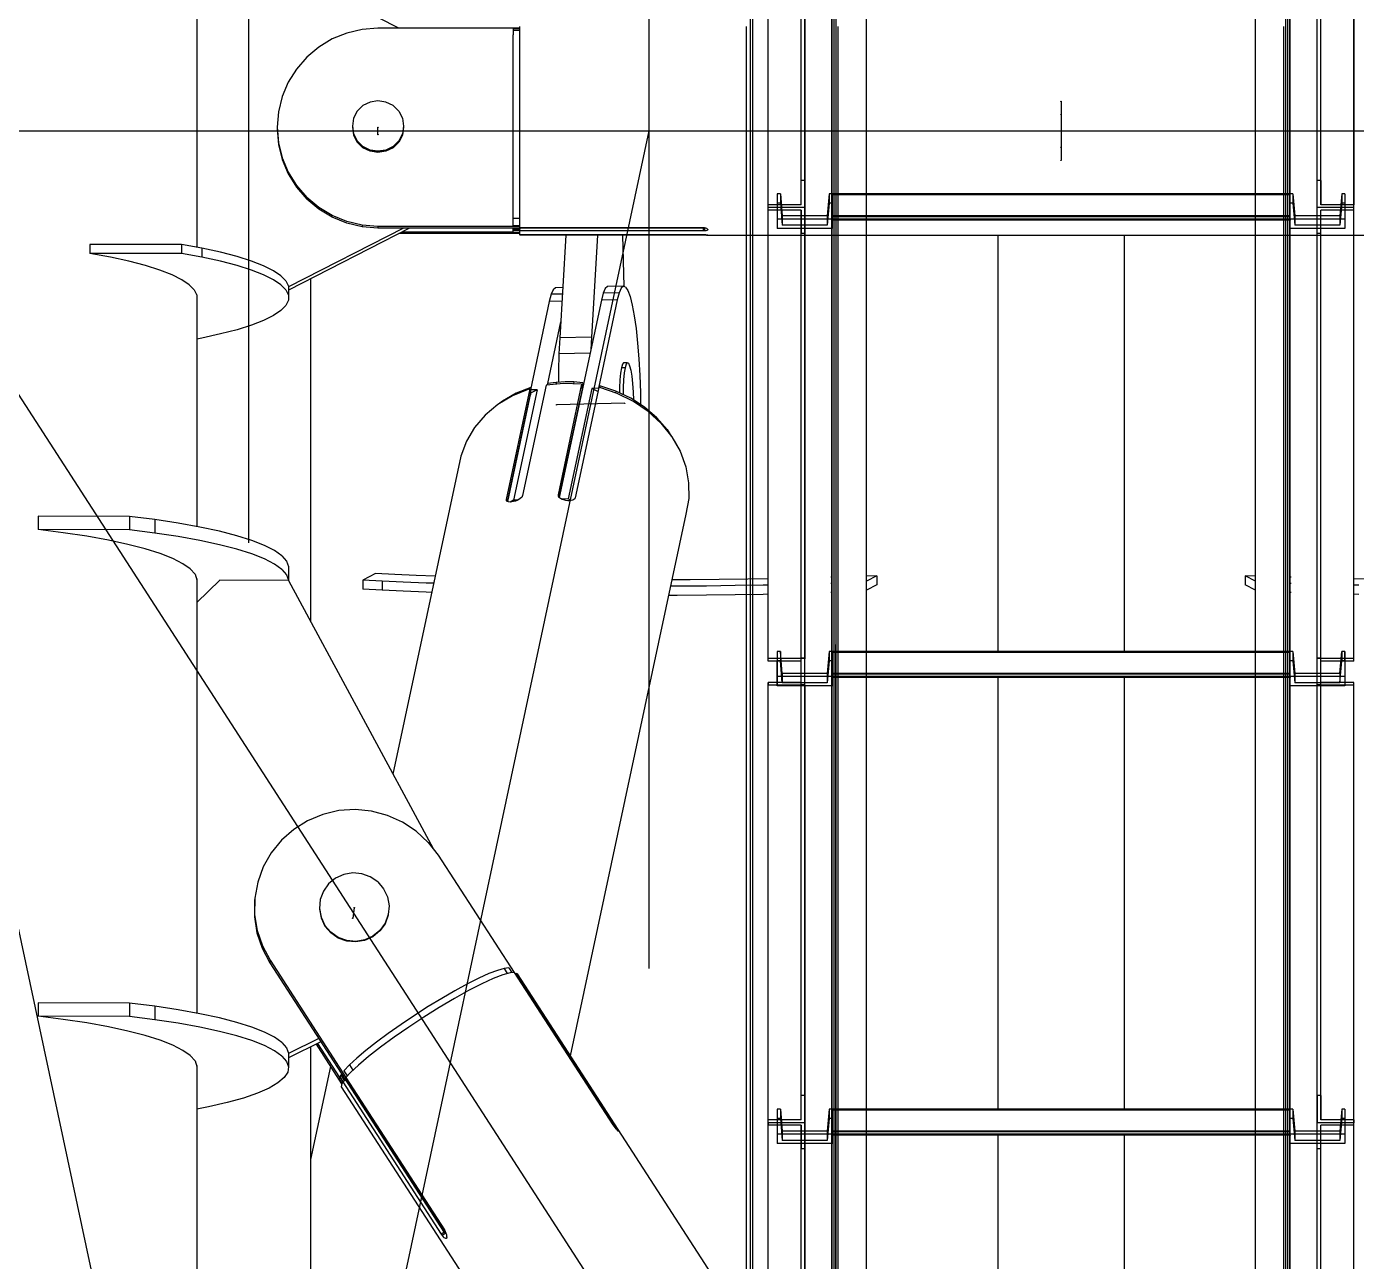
# Model space of a CAD drawing. Header units: millimetres. Extents: x 150209.93 to 150215.05, y 136675.65 to 136679.93.
# Drawn here: x 150211.3041 to 150211.3622, y 136678.8935 to 136678.9475 of the extents above; entities that cross this region are included whole.
import ezdxf

# ---------------------------------------------------------------- set-up
doc = ezdxf.new("R2010")
doc.units = ezdxf.units.MM
doc.header["$LTSCALE"] = 0.25
for name, pattern in [('CENTER', [50.8, 31.75, -6.35, 6.35, -6.35]), ('XKITLINE00', [0]), ('XKITLINE02', [4, 2, -2]), ('XKITLINE03', [6, 3, -1, 1, -1])]:
    doc.linetypes.add(name, pattern=pattern)

# ---------------------------------------------------------------- blocks, each defined once
blk = doc.blocks.new('çatıı')
at = {"color": 8, "linetype": 'CENTER'}
for p, q in [((11840, 17380.27), (12015, 16560.27)), ((11927.5, 16970.27), (11927.5, 16150.27)), ((12015, 16877.2), (12015, 15209.12)), ((12105, 16566.71), (12105, 16556.72)), ((12105, 16563.83), (12105, 16553.84)), ((11955.8, 16559.49), (11955.8, 16561.06)), ((11840, 16560.28), (12370, 16560.27)), ((11840, 16560.27), (11927.5, 16150.27)), ((12015, 16560.27), (11840, 15740.27)), ((11840, 16560.27), (12370, 15740.27)), ((12009.7, 16500.77), (11994.83, 16500.44)), ((11950.6, 16390.54), (11950.27, 16388.26))]:
    blk.add_line(p, q, dxfattribs=at)
at = {"color": 116, "linetype": 'XKITLINE02', "true_color": 0x136734}
for p, q in [((12037.16, 16090.12), (12037.16, 17150.24)), ((12054.99, 16090.89), (12055.02, 17151.06)), ((12055, 16090.52), (12055.03, 17150.7)), ((12055.46, 16090.12), (12055.46, 17150.24)), ((12055.84, 16090.86), (12055.87, 17151.04)), ((12055.85, 16090.55), (12055.88, 17150.73)), ((12062.49, 16090.89), (12062.52, 17151.06)), ((12062.49, 16090.87), (12062.52, 17150.72)), ((12062.5, 16090.54), (12062.53, 17150.72)), ((12147.49, 16090.87), (12147.49, 17150.72)), ((12154.14, 16090.86), (12154.14, 17151.04)), ((12154.14, 16090.55), (12154.14, 17150.72)), ((12154.54, 16090.12), (12154.54, 17150.24)), ((12154.99, 16090.89), (12154.99, 17151.06)), ((12154.99, 16090.52), (12154.99, 17150.7)), ((12037.69, 16090.06), (12037.69, 17150.18)), ((12054.93, 16090.06), (12054.93, 17150.18)), ((12155.07, 16090.06), (12155.07, 17150.18)), ((12048.21, 16544.15), (12048.21, 16645.03)), ((12049.01, 16543.56), (12049.01, 16645.03)), ((12160.99, 16543.56), (12160.99, 16645.03)), ((12161.79, 16544.15), (12161.79, 16645.03)), ((12041.01, 16543.56), (12041.01, 16639.71)), ((12168.99, 16543.56), (12168.99, 16639.71)), ((12168.99, 16639.71), (12168.99, 16544.15)), ((12036.31, 16537.43), (12036.31, 16583.12)), ((12056.31, 16537.43), (12056.31, 16583.12)), ((12062.51, 16537.43), (12062.51, 16583.12)), ((12147.49, 16537.43), (12147.49, 16583.12)), ((12153.69, 16537.43), (12153.69, 16583.12)), ((12049.01, 16549.46), (12048.21, 16549.46)), ((12161.79, 16549.46), (12160.99, 16549.46)), ((12161.79, 16549.46), (12161.79, 16544.15)), ((12043.01, 16546.53), (12043.01, 16544.49)), ((12043.69, 16546.53), (12043.01, 16546.53)), ((12043.01, 16546.53), (12043.01, 16541.03)), ((12043.69, 16546.53), (12043.69, 16544.49)), ((12043.69, 16546.53), (12044.08, 16541.73)), ((12054.33, 16546.53), (12053.95, 16541.73)), ((12054.33, 16546.53), (12054.33, 16544.49)), ((12055.01, 16546.53), (12054.33, 16546.53)), ((12154.99, 16546.53), (12055.01, 16546.53)), ((12055.01, 16540.81), (12055.01, 16546.53)), ((12055.01, 16546.53), (12055.01, 16544.49)), ((12055.01, 16546.53), (12055.01, 16541.03)), ((12154.99, 16546.51), (12055.01, 16546.51)), ((12154.99, 16546.32), (12055.01, 16546.32)), ((12154.99, 16546.31), (12055.01, 16546.31)), ((12154.99, 16540.81), (12154.99, 16546.53)), ((12154.99, 16546.53), (12154.99, 16541.03)), ((12155.67, 16546.53), (12154.99, 16546.53)), ((12154.99, 16546.53), (12154.99, 16544.49)), ((12155.67, 16546.53), (12156.06, 16541.73)), ((12155.67, 16546.53), (12155.67, 16544.49)), ((12166.31, 16546.53), (12165.93, 16541.73)), ((12166.99, 16546.53), (12166.31, 16546.53)), ((12166.31, 16546.53), (12166.31, 16544.49)), ((12166.99, 16546.53), (12166.99, 16541.03)), ((12166.99, 16546.53), (12166.99, 16544.49)), ((12048.21, 16544.15), (12041.01, 16544.15)), ((12041.01, 16542.8), (12041.01, 16543.56)), ((12049.01, 16543.56), (12041.01, 16543.56)), ((12049.01, 16543.56), (12041.01, 16543.56)), ((12043.69, 16544.49), (12043.01, 16544.49)), ((12043.01, 16544.49), (12043.01, 16538.99)), ((12043.69, 16544.49), (12044.08, 16539.69)), ((12049.01, 16537.84), (12049.01, 16543.56)), ((12054.33, 16544.49), (12053.95, 16539.69)), ((12055.01, 16544.49), (12054.33, 16544.49)), ((12055.01, 16544.49), (12055.01, 16538.99)), ((12154.99, 16544.49), (12154.99, 16538.99)), ((12155.67, 16544.49), (12154.99, 16544.49)), ((12155.67, 16544.49), (12156.06, 16539.69)), ((12160.99, 16439.24), (12160.99, 16543.56)), ((12168.99, 16543.56), (12160.99, 16543.56)), ((12168.99, 16543.56), (12160.99, 16543.56)), ((12168.99, 16544.15), (12161.79, 16544.15)), ((12166.31, 16544.49), (12165.93, 16539.69)), ((12166.99, 16544.49), (12166.31, 16544.49)), ((12166.99, 16544.49), (12166.99, 16538.99)), ((12168.99, 16444.4), (12168.99, 16543.56)), ((12048.21, 16542.99), (12041.01, 16542.99)), ((12041.01, 16444.4), (12041.01, 16542.99)), ((12043.01, 16541.03), (12043.01, 16538.99)), ((12055.01, 16541.03), (12043.01, 16541.03)), ((12044.08, 16541.73), (12044.08, 16539.69)), ((12053.95, 16541.73), (12044.08, 16541.73)), ((12048.21, 16542.99), (12048.21, 16537.84)), ((12048.21, 16439.24), (12048.21, 16542.99)), ((12049.01, 16439.24), (12049.01, 16542.8)), ((12053.95, 16541.73), (12053.95, 16539.69)), ((12154.99, 16541.71), (12055.01, 16541.71)), ((12154.99, 16541.53), (12055.01, 16541.53)), ((12154.99, 16541.03), (12055.01, 16541.03)), ((12055.01, 16541.03), (12055.01, 16538.99)), ((12154.99, 16540.81), (12055.01, 16540.81)), ((12166.99, 16541.03), (12154.99, 16541.03)), ((12154.99, 16541.03), (12154.99, 16538.99)), ((12165.93, 16541.73), (12156.06, 16541.73)), ((12156.06, 16541.73), (12156.06, 16539.69)), ((12161.79, 16439.24), (12161.79, 16542.99)), ((12168.99, 16542.99), (12161.79, 16542.99)), ((12165.93, 16541.73), (12165.93, 16539.69)), ((12166.99, 16541.03), (12166.99, 16538.99)), ((12055.01, 16538.99), (12043.01, 16538.99)), ((12053.95, 16539.69), (12044.08, 16539.69)), ((12049.01, 16537.84), (12048.21, 16537.84)), ((12166.99, 16538.99), (12154.99, 16538.99)), ((12165.93, 16539.69), (12156.06, 16539.69)), ((12161.79, 16537.84), (12160.99, 16537.84)), ((12049.01, 16444.97), (12041.01, 16444.97)), ((12048.21, 16444.4), (12041.01, 16444.4)), ((12043.01, 16446.54), (12043.01, 16444.5)), ((12043.69, 16446.54), (12043.01, 16446.54)), ((12043.01, 16446.54), (12043.01, 16441.04)), ((12043.69, 16444.5), (12043.01, 16444.5)), ((12043.01, 16439.01), (12043.01, 16444.5)), ((12043.69, 16446.54), (12043.69, 16444.5)), ((12044.08, 16441.74), (12043.69, 16446.54)), ((12044.08, 16439.71), (12043.69, 16444.5)), ((12049.01, 16445.06), (12048.21, 16445.06)), ((12048.21, 16439.75), (12048.21, 16445.06)), ((12048.21, 16344.18), (12048.21, 16445.06)), ((12049.01, 16439.16), (12049.01, 16445.06)), ((12049.01, 16343.59), (12049.01, 16445.06)), ((12054.33, 16446.54), (12053.95, 16441.74)), ((12054.33, 16444.5), (12053.95, 16439.71)), ((12054.33, 16446.54), (12054.33, 16444.5)), ((12055.01, 16446.54), (12054.33, 16446.54)), ((12055.01, 16444.5), (12054.33, 16444.5)), ((12062.51, 16446.54), (12055.01, 16446.54)), ((12055.01, 16440.83), (12055.01, 16446.54)), ((12055.01, 16446.54), (12055.01, 16444.5)), ((12055.01, 16446.54), (12055.01, 16441.04)), ((12062.51, 16446.53), (12055.01, 16446.53)), ((12062.51, 16446.34), (12055.01, 16446.34)), ((12062.51, 16446.33), (12055.01, 16446.33)), ((12055.01, 16444.5), (12055.01, 16439.01)), ((12154.99, 16446.54), (12147.49, 16446.54)), ((12154.99, 16446.53), (12147.49, 16446.53)), ((12154.99, 16446.34), (12147.49, 16446.34)), ((12154.99, 16446.33), (12147.49, 16446.33)), ((12154.99, 16440.83), (12154.99, 16446.54)), ((12154.99, 16446.54), (12154.99, 16441.04)), ((12155.67, 16446.54), (12154.99, 16446.54)), ((12154.99, 16446.54), (12154.99, 16444.5)), ((12154.99, 16444.5), (12154.99, 16439.01)), ((12155.67, 16444.5), (12154.99, 16444.5)), ((12155.67, 16446.54), (12156.06, 16441.74)), ((12155.67, 16446.54), (12155.67, 16444.5)), ((12155.67, 16444.5), (12156.06, 16439.71)), ((12160.99, 16343.59), (12160.99, 16445.06)), ((12161.79, 16445.06), (12160.99, 16445.06)), ((12168.99, 16444.97), (12160.99, 16444.97)), ((12161.79, 16344.18), (12161.79, 16445.06)), ((12168.99, 16444.4), (12161.79, 16444.4)), ((12165.93, 16441.74), (12166.31, 16446.54)), ((12165.93, 16439.71), (12166.31, 16444.5)), ((12166.99, 16446.54), (12166.31, 16446.54)), ((12166.31, 16446.54), (12166.31, 16444.5)), ((12166.99, 16444.5), (12166.31, 16444.5)), ((12166.99, 16446.54), (12166.99, 16441.04)), ((12166.99, 16444.4), (12166.99, 16446.54)), ((12166.99, 16444.4), (12166.99, 16439.01)), ((12044.08, 16441.74), (12044.08, 16439.71)), ((12053.95, 16441.74), (12044.08, 16441.74)), ((12053.95, 16441.74), (12053.95, 16439.71)), ((12154.99, 16441.72), (12055.01, 16441.72)), ((12154.99, 16441.55), (12055.01, 16441.55)), ((12165.93, 16441.74), (12156.06, 16441.74)), ((12156.06, 16441.74), (12156.06, 16439.71)), ((12165.93, 16441.74), (12165.93, 16439.71)), ((12048.21, 16439.75), (12041.01, 16439.75)), ((12041.01, 16439.75), (12041.01, 16439.16)), ((12041.01, 16343.59), (12041.01, 16439.75)), ((12049.01, 16439.16), (12041.01, 16439.16)), ((12043.01, 16441.04), (12043.01, 16439.01)), ((12055.01, 16441.04), (12043.01, 16441.04)), ((12055.01, 16439.01), (12043.01, 16439.01)), ((12053.95, 16439.71), (12044.08, 16439.71)), ((12049.01, 16439.24), (12048.21, 16439.24)), ((12154.99, 16441.04), (12055.01, 16441.04)), ((12055.01, 16441.04), (12055.01, 16439.01)), ((12062.51, 16440.83), (12055.01, 16440.83)), ((12154.99, 16440.83), (12147.49, 16440.83)), ((12166.99, 16441.04), (12154.99, 16441.04)), ((12154.99, 16441.04), (12154.99, 16439.01)), ((12166.99, 16439.01), (12154.99, 16439.01)), ((12165.93, 16439.71), (12156.06, 16439.71)), ((12161.79, 16439.24), (12160.99, 16439.24)), ((12168.99, 16439.16), (12160.99, 16439.16)), ((12168.99, 16439.75), (12161.79, 16439.75)), ((12166.99, 16441.04), (12166.99, 16439.01)), ((12168.99, 16343.59), (12168.99, 16439.75)), ((12049.01, 16349.5), (12048.21, 16349.5)), ((12160.99, 16349.5), (12160.99, 16343.59)), ((12161.79, 16349.5), (12160.99, 16349.5)), ((12161.79, 16349.5), (12161.79, 16344.18)), ((12043.01, 16346.56), (12043.01, 16344.52)), ((12043.69, 16346.56), (12043.01, 16346.56)), ((12043.01, 16346.56), (12043.01, 16341.06)), ((12043.69, 16346.56), (12043.69, 16344.52)), ((12043.69, 16346.56), (12044.08, 16341.76)), ((12054.33, 16346.56), (12053.95, 16341.76)), ((12054.33, 16346.56), (12054.33, 16344.52)), ((12055.01, 16346.56), (12054.33, 16346.56)), ((12062.5, 16346.56), (12055.01, 16346.56)), ((12055.01, 16340.84), (12055.01, 16346.56)), ((12055.01, 16346.56), (12055.01, 16344.52)), ((12055.01, 16346.56), (12055.01, 16341.06)), ((12062.5, 16346.55), (12055.01, 16346.55)), ((12062.5, 16346.35), (12055.01, 16346.35)), ((12062.5, 16346.34), (12055.01, 16346.34)), ((12154.99, 16346.56), (12147.49, 16346.56)), ((12154.99, 16346.55), (12147.49, 16346.55)), ((12154.99, 16346.35), (12147.49, 16346.35)), ((12154.99, 16346.34), (12147.49, 16346.34)), ((12154.99, 16340.84), (12154.99, 16346.56)), ((12154.99, 16346.56), (12154.99, 16341.06)), ((12155.67, 16346.56), (12154.99, 16346.56)), ((12154.99, 16346.56), (12154.99, 16344.52)), ((12155.67, 16346.56), (12156.06, 16341.76)), ((12155.67, 16346.56), (12155.67, 16344.52)), ((12166.31, 16346.56), (12165.93, 16341.76)), ((12166.99, 16346.56), (12166.31, 16346.56)), ((12166.31, 16346.56), (12166.31, 16344.52)), ((12166.99, 16346.56), (12166.99, 16341.06)), ((12166.99, 16346.56), (12166.99, 16344.52)), ((12048.21, 16344.18), (12041.01, 16344.18)), ((12041.01, 16343.59), (12041.01, 16343.02)), ((12049.01, 16343.59), (12041.01, 16343.59)), ((12041.01, 16244.43), (12041.01, 16343.59)), ((12049.01, 16343.59), (12041.01, 16343.59)), ((12048.21, 16343.02), (12041.01, 16343.02)), ((12043.69, 16344.52), (12043.01, 16344.52)), ((12043.01, 16344.52), (12043.01, 16339.02)), ((12043.69, 16344.52), (12044.08, 16339.72)), ((12048.21, 16343.02), (12048.21, 16337.87)), ((12048.21, 16239.28), (12048.21, 16343.02)), ((12049.01, 16337.87), (12049.01, 16343.59)), ((12054.33, 16344.52), (12053.95, 16339.72)), ((12055.01, 16344.52), (12054.33, 16344.52)), ((12055.01, 16344.52), (12055.01, 16339.02)), ((12154.99, 16344.52), (12154.99, 16339.02)), ((12155.67, 16344.52), (12154.99, 16344.52)), ((12155.67, 16344.52), (12156.06, 16339.72)), ((12160.99, 16239.28), (12160.99, 16343.59)), ((12168.99, 16343.59), (12160.99, 16343.59)), ((12168.99, 16343.59), (12160.99, 16343.59)), ((12168.99, 16344.18), (12161.79, 16344.18)), ((12161.79, 16239.28), (12161.79, 16343.02)), ((12168.99, 16343.02), (12161.79, 16343.02)), ((12166.31, 16344.52), (12165.93, 16339.72)), ((12166.99, 16344.52), (12166.31, 16344.52)), ((12166.99, 16344.52), (12166.99, 16339.02)), ((12168.99, 16344.18), (12168.99, 16343.59)), ((12168.99, 16244.43), (12168.99, 16343.59)), ((12043.01, 16341.06), (12043.01, 16339.02)), ((12055.01, 16341.06), (12043.01, 16341.06)), ((12044.08, 16341.76), (12044.08, 16339.72)), ((12053.95, 16341.76), (12044.08, 16341.76)), ((12049.01, 16239.28), (12049.01, 16341.5)), ((12053.95, 16341.76), (12053.95, 16339.72)), ((12154.99, 16341.74), (12055.01, 16341.74)), ((12154.99, 16341.56), (12055.01, 16341.56)), ((12154.99, 16341.06), (12055.01, 16341.06)), ((12055.01, 16341.06), (12055.01, 16339.02)), ((12062.5, 16340.84), (12055.01, 16340.84)), ((12154.99, 16340.84), (12147.49, 16340.84)), ((12166.99, 16341.06), (12154.99, 16341.06)), ((12154.99, 16341.06), (12154.99, 16339.02)), ((12165.93, 16341.76), (12156.06, 16341.76)), ((12156.06, 16341.76), (12156.06, 16339.72)), ((12165.93, 16341.76), (12165.93, 16339.72)), ((12166.99, 16341.06), (12166.99, 16339.02)), ((12055.01, 16339.02), (12043.01, 16339.02)), ((12053.95, 16339.72), (12044.08, 16339.72)), ((12049.01, 16337.87), (12048.21, 16337.87)), ((12166.99, 16339.02), (12154.99, 16339.02)), ((12165.93, 16339.72), (12156.06, 16339.72)), ((12161.79, 16337.87), (12160.99, 16337.87))]:
    blk.add_line(p, q, dxfattribs=at)
at = {"color": 1, "linetype": 'XKITLINE03'}
for p, q in [((12049.01, 17151.1), (12049.01, 16086.72)), ((12055.02, 17151.06), (12054.99, 16090.89)), ((12154.99, 16090.89), (12154.99, 17151.06)), ((12160.99, 17151.1), (12160.99, 16086.72)), ((12049.01, 16639.12), (12049.01, 16543.56)), ((12160.99, 16543.56), (12160.99, 16639.12)), ((12049.01, 16543.56), (12049.01, 16444.97)), ((12160.99, 16444.97), (12160.99, 16543.56)), ((12055.01, 16538.99), (12055.01, 16541.03)), ((12154.99, 16540.81), (12055.01, 16540.81)), ((12154.99, 16541.03), (12154.99, 16538.99)), ((12049.01, 16439.16), (12049.01, 16343.59)), ((12055.01, 16439.01), (12055.01, 16441.04)), ((12154.99, 16440.83), (12055.01, 16440.83)), ((12154.99, 16441.04), (12154.99, 16439.01)), ((12160.99, 16343.59), (12160.99, 16439.16)), ((12049.01, 16343.59), (12049.01, 16245)), ((12160.99, 16245), (12160.99, 16343.59)), ((12055.01, 16339.02), (12055.01, 16341.06)), ((12154.99, 16340.84), (12055.01, 16340.84)), ((12154.99, 16341.06), (12154.99, 16339.02))]:
    blk.add_line(p, q, dxfattribs=at)
at = {"color": 8, "linetype": 'XKITLINE00'}
for p, q in [((11960.32, 16582.72), (11936.2, 16595.08)), ((11916.2, 16590.16), (11916.2, 16534.85)), ((11949, 16581.66), (11945.81, 16580.36)), ((11952.35, 16582.46), (11949, 16581.66)), ((11955.8, 16582.72), (11952.35, 16582.46)), ((11986.8, 16582.72), (11955.8, 16582.72)), ((11985.3, 16582.61), (11985.3, 16582.22)), ((11986.8, 16582.61), (11985.3, 16582.61)), ((11985.3, 16582.22), (11985.3, 16581.26)), ((11986.8, 16582.22), (11985.3, 16582.22)), ((11985.3, 16539.55), (11985.3, 16581.26)), ((11986.8, 16574.99), (11986.8, 16583.07)), ((11942.86, 16578.59), (11940.24, 16576.38)), ((11945.81, 16580.36), (11942.86, 16578.59)), ((11940.24, 16576.38), (11938, 16573.8)), ((11938, 16573.8), (11936.19, 16570.9)), ((11986.8, 16539.09), (11986.8, 16574.99)), ((11936.19, 16570.9), (11934.87, 16567.76)), ((11934.87, 16567.76), (11934.07, 16564.45)), ((11954.06, 16566.59), (11952.5, 16565.81)), ((11955.8, 16566.86), (11954.06, 16566.59)), ((11957.53, 16566.59), (11955.8, 16566.86)), ((11959.09, 16565.81), (11957.53, 16566.59)), ((11934.07, 16564.45), (11933.8, 16561.06)), ((11951.26, 16564.59), (11950.47, 16563.05)), ((11952.5, 16565.81), (11951.26, 16564.59)), ((11960.33, 16564.59), (11959.09, 16565.81)), ((11960.33, 16564.59), (11961.12, 16563.05)), ((11933.8, 16561.06), (11933.8, 16560.71)), ((11933.8, 16561.06), (11934.07, 16557.68)), ((11933.8, 16560.71), (11934.07, 16557.33)), ((11950.47, 16563.05), (11950.2, 16561.34)), ((11950.2, 16561.34), (11950.47, 16559.64)), ((11950.2, 16561.34), (11950.2, 16561.2)), ((11950.2, 16561.2), (11950.47, 16559.5)), ((11950.2, 16561.2), (11950.2, 16561.06)), ((11950.2, 16561.2), (11950.47, 16559.5)), ((11950.2, 16561.06), (11950.47, 16559.36)), ((11961.12, 16563.05), (11961.4, 16561.34)), ((11961.4, 16561.34), (11961.12, 16559.64)), ((11961.4, 16561.2), (11961.12, 16559.5)), ((11961.4, 16561.2), (11961.12, 16559.5)), ((11961.4, 16561.06), (11961.12, 16559.36)), ((11961.4, 16561.34), (11961.4, 16561.2)), ((11961.4, 16561.2), (11961.4, 16561.06)), ((11934.07, 16557.68), (11934.87, 16554.37)), ((11950.47, 16559.64), (11951.26, 16558.1)), ((11950.47, 16559.5), (11951.26, 16557.96)), ((11950.47, 16559.5), (11951.26, 16557.96)), ((11950.47, 16559.36), (11951.26, 16557.82)), ((11952.5, 16556.88), (11951.26, 16558.1)), ((11952.5, 16556.74), (11951.26, 16557.96)), ((11952.5, 16556.74), (11951.26, 16557.96)), ((11952.5, 16556.6), (11951.26, 16557.82)), ((11960.33, 16558.1), (11959.09, 16556.88)), ((11960.33, 16557.96), (11959.09, 16556.74)), ((11960.33, 16557.96), (11959.09, 16556.74)), ((11960.33, 16557.82), (11959.09, 16556.6)), ((11961.12, 16559.64), (11960.33, 16558.1)), ((11961.12, 16559.5), (11960.33, 16557.96)), ((11961.12, 16559.5), (11960.33, 16557.96)), ((11961.12, 16559.36), (11960.33, 16557.82)), ((11934.07, 16557.33), (11934.87, 16554.02)), ((11954.06, 16556.1), (11952.5, 16556.88)), ((11954.06, 16555.96), (11952.5, 16556.74)), ((11954.06, 16555.96), (11952.5, 16556.74)), ((11954.06, 16555.82), (11952.5, 16556.6)), ((11955.8, 16555.83), (11954.06, 16556.1)), ((11955.8, 16555.69), (11954.06, 16555.96)), ((11955.8, 16555.69), (11954.06, 16555.96)), ((11955.8, 16555.55), (11954.06, 16555.82)), ((11957.53, 16556.1), (11955.8, 16555.83)), ((11957.53, 16555.96), (11955.8, 16555.69)), ((11957.53, 16555.96), (11955.8, 16555.69)), ((11955.8, 16555.83), (11955.8, 16555.69)), ((11957.53, 16555.82), (11955.8, 16555.55)), ((11955.8, 16555.69), (11955.8, 16555.55)), ((11959.09, 16556.88), (11957.53, 16556.1)), ((11959.09, 16556.74), (11957.53, 16555.96)), ((11959.09, 16556.74), (11957.53, 16555.96)), ((11959.09, 16556.6), (11957.53, 16555.82)), ((11934.87, 16554.37), (11936.19, 16551.23)), ((11934.87, 16554.02), (11936.19, 16550.88)), ((11936.19, 16551.23), (11938, 16548.33)), ((11936.19, 16550.88), (11938, 16547.98)), ((11938, 16548.33), (11940.24, 16545.75)), ((11938, 16547.98), (11940.24, 16545.4)), ((11942.86, 16543.54), (11940.24, 16545.75)), ((11942.86, 16543.19), (11940.24, 16545.4)), ((11945.81, 16541.77), (11942.86, 16543.54)), ((11945.81, 16541.42), (11942.86, 16543.19)), ((11949, 16540.47), (11945.81, 16541.77)), ((11949, 16540.11), (11945.81, 16541.42)), ((11952.35, 16539.67), (11949, 16540.47)), ((11986.8, 16541.15), (11985.3, 16541.15)), ((11961.35, 16539.05), (11936.23, 16526.18)), ((11962.72, 16539.05), (11936.23, 16525.48)), ((11952.35, 16539.32), (11949, 16540.11)), ((11952.35, 16539.67), (11952.35, 16539.32)), ((11955.8, 16539.41), (11952.35, 16539.67)), ((11955.8, 16539.05), (11952.35, 16539.32)), ((11986.8, 16539.41), (11955.8, 16539.41)), ((11955.8, 16539.41), (11955.8, 16539.05)), ((12026.8, 16539.05), (11955.8, 16539.05)), ((11986.8, 16537.83), (11960.32, 16537.83)), ((11985.3, 16538.18), (11961.01, 16538.18)), ((11986.8, 16539.55), (11985.3, 16539.55)), ((11985.3, 16537.98), (11985.3, 16539.04)), ((11986.8, 16538.82), (11985.3, 16538.82)), ((11986.8, 16538.51), (11985.3, 16538.51)), ((11986.8, 16538.09), (11985.3, 16538.09)), ((11986.8, 16537.98), (11985.3, 16537.98)), ((12026.8, 16539.09), (11986.8, 16539.09)), ((11986.8, 16537.57), (11986.8, 16539.04)), ((11986.8, 16539.04), (11986.8, 16538.82)), ((12026.8, 16538.41), (11986.8, 16538.41)), ((11986.8, 16537.57), (11986.8, 16537.48)), ((12026.8, 16537.57), (11986.8, 16537.57)), ((12026.8, 16537.48), (11986.8, 16537.48)), ((11996.83, 16537.48), (11995.49, 16515.08)), ((12003.76, 16537.48), (12002.42, 16515.24)), ((12009.21, 16537.48), (12009.53, 16526.28)), ((12027.11, 16539.07), (12026.8, 16539.09)), ((12026.8, 16539.09), (12026.8, 16539.05)), ((12026.8, 16539.04), (12026.8, 16538.41)), ((12027.11, 16538.42), (12026.8, 16538.41)), ((12026.8, 16537.57), (12026.8, 16537.48)), ((12027.11, 16537.56), (12026.8, 16537.57)), ((12027.11, 16537.48), (12026.8, 16537.48)), ((12027.39, 16539.02), (12027.11, 16539.07)), ((12027.11, 16539.07), (12027.11, 16538.42)), ((12027.39, 16538.45), (12027.11, 16538.42)), ((12027.11, 16537.56), (12027.11, 16537.48)), ((12027.39, 16537.55), (12027.11, 16537.56)), ((12027.39, 16537.47), (12027.11, 16537.48)), ((12027.63, 16538.93), (12027.39, 16539.02)), ((12027.63, 16538.51), (12027.39, 16538.45)), ((12027.63, 16537.53), (12027.39, 16537.55)), ((12027.63, 16537.45), (12027.39, 16537.47)), ((12027.8, 16538.82), (12027.63, 16538.93)), ((12027.8, 16538.58), (12027.63, 16538.51)), ((12027.8, 16537.51), (12027.63, 16537.53)), ((12027.8, 16537.43), (12027.63, 16537.45)), ((12027.88, 16538.74), (12027.8, 16538.82)), ((12027.88, 16538.65), (12027.8, 16538.58)), ((12027.88, 16537.48), (12027.8, 16537.51)), ((12027.88, 16537.45), (12027.8, 16537.43)), ((12182.19, 16537.43), (12027.8, 16537.43)), ((12027.88, 16538.74), (12027.88, 16538.65)), ((12027.88, 16537.48), (12027.88, 16537.45)), ((12091.2, 16537.43), (12091.2, 16446.54)), ((12118.8, 16537.43), (12118.8, 16446.54)), ((11892.88, 16535.46), (11892.88, 16533.49)), ((11912.88, 16535.46), (11892.88, 16535.46)), ((11912.88, 16535.46), (11912.88, 16533.49)), ((11917.34, 16534.64), (11912.88, 16535.46)), ((11917.34, 16534.64), (11917.34, 16532.67)), ((11921.4, 16533.76), (11917.34, 16534.64)), ((11897.34, 16532.67), (11892.88, 16533.49)), ((11912.88, 16533.49), (11892.88, 16533.49)), ((11901.4, 16531.79), (11897.34, 16532.67)), ((11905.01, 16530.85), (11901.4, 16531.79)), ((11917.34, 16532.67), (11912.88, 16533.49)), ((11921.4, 16531.79), (11917.34, 16532.67)), ((11925.01, 16532.82), (11921.4, 16533.76)), ((11925.01, 16530.85), (11921.4, 16531.79)), ((11928.16, 16531.83), (11925.01, 16532.82)), ((11930.81, 16530.8), (11928.16, 16531.83)), ((11908.16, 16529.86), (11905.01, 16530.85)), ((11910.81, 16528.83), (11908.16, 16529.86)), ((11912.96, 16527.76), (11910.81, 16528.83)), ((11928.16, 16529.86), (11925.01, 16530.85)), ((11930.81, 16528.83), (11928.16, 16529.86)), ((11932.96, 16529.73), (11930.81, 16530.8)), ((11932.96, 16527.76), (11930.81, 16528.83)), ((11934.59, 16528.63), (11932.96, 16529.73)), ((11934.59, 16528.63), (11935.68, 16527.51)), ((11914.59, 16526.66), (11912.96, 16527.76)), ((11914.59, 16526.66), (11915.68, 16525.54)), ((11934.59, 16526.66), (11932.96, 16527.76)), ((11934.59, 16526.66), (11935.68, 16525.54)), ((11935.68, 16527.51), (11936.23, 16526.38)), ((11936.23, 16526.38), (11936.23, 16524.42)), ((11941.09, 16527.97), (11941.09, 16453.04)), ((11994.54, 16525.99), (11994.06, 16525.58)), ((11996.14, 16526.03), (11994.54, 16525.99)), ((12005.46, 16525.83), (12005.01, 16524.83)), ((12005.94, 16526.25), (12005.46, 16525.83)), ((12009.41, 16526.33), (12005.94, 16526.25)), ((12008.93, 16525.91), (12008.48, 16524.91)), ((12009.41, 16526.33), (12008.93, 16525.91)), ((12009.9, 16526.15), (12009.41, 16526.33)), ((12009.9, 16526.15), (12010.39, 16525.4)), ((11915.68, 16525.54), (11916.23, 16524.42)), ((11916.2, 16524.48), (11916.2, 16473.85)), ((11916.23, 16523.28), (11916.2, 16523.22)), ((11916.23, 16524.42), (11916.23, 16523.28)), ((11935.68, 16525.54), (11936.23, 16524.42)), ((11936.23, 16523.28), (11935.68, 16522.15)), ((11936.23, 16524.42), (11936.23, 16523.28)), ((11993.2, 16523.02), (11989.08, 16503.71)), ((11993.61, 16524.58), (11993.2, 16523.02)), ((11995.97, 16523.08), (11993.2, 16523.02)), ((11994.06, 16525.58), (11993.61, 16524.58)), ((11996.06, 16524.63), (11993.61, 16524.58)), ((12004.6, 16523.28), (11995.4, 16480.18)), ((12008.07, 16523.35), (12003.95, 16504.04)), ((12005.01, 16524.83), (12004.6, 16523.28)), ((12008.07, 16523.35), (12004.6, 16523.28)), ((12008.48, 16524.91), (12005.01, 16524.83)), ((12008.48, 16524.91), (12008.07, 16523.35)), ((12010.39, 16525.4), (12010.88, 16524.07)), ((12010.88, 16524.07), (12011.34, 16522.21)), ((11932.96, 16519.94), (11930.81, 16518.87)), ((11934.59, 16521.03), (11932.96, 16519.94)), ((11935.68, 16522.15), (11934.59, 16521.03)), ((12011.34, 16522.21), (12011.78, 16519.86)), ((12011.78, 16519.86), (12012.17, 16517.08)), ((11928.16, 16517.84), (11925.01, 16516.85)), ((11930.81, 16518.87), (11928.16, 16517.84)), ((11995.69, 16518.53), (11992.83, 16505.1)), ((12012.17, 16517.08), (12012.5, 16513.93)), ((11917.34, 16515.02), (11916.2, 16514.81)), ((11921.4, 16515.91), (11917.34, 16515.02)), ((11925.01, 16516.85), (11921.4, 16515.91)), ((11995.49, 16515.08), (11995.32, 16511.55)), ((12002.42, 16515.24), (11995.49, 16515.08)), ((12002.42, 16515.24), (12002.29, 16512.48)), ((11995.32, 16511.55), (11995.23, 16507.77)), ((12002.13, 16511.7), (11995.32, 16511.55)), ((12012.5, 16513.93), (12012.78, 16510.5)), ((12008.97, 16508.52), (12008.79, 16507.38)), ((12009.19, 16509.28), (12008.97, 16508.52)), ((12009.77, 16508.54), (12008.97, 16508.52)), ((12009.44, 16509.61), (12009.19, 16509.28)), ((12010.23, 16509.63), (12009.44, 16509.61)), ((12009.77, 16508.54), (12009.58, 16507.39)), ((12009.99, 16509.3), (12009.77, 16508.54)), ((12010.23, 16509.63), (12009.99, 16509.3)), ((12010.49, 16509.51), (12010.23, 16509.63)), ((12010.49, 16509.51), (12010.75, 16508.96)), ((12010.75, 16508.96), (12011, 16508)), ((12012.78, 16510.5), (12012.99, 16506.87)), ((11994.73, 16505.34), (11992.82, 16505.09)), ((11994.73, 16505.34), (11994.64, 16504.94)), ((11996.66, 16505.45), (11994.73, 16505.34)), ((11995.23, 16507.77), (11995.22, 16505.37)), ((11998.61, 16505.43), (11996.66, 16505.45)), ((11998.61, 16505.43), (11998.51, 16505)), ((12000.55, 16505.27), (11998.61, 16505.43)), ((12008.65, 16505.9), (12008.56, 16504.17)), ((12008.79, 16507.38), (12008.65, 16505.9)), ((12009.44, 16505.92), (12009.36, 16504.19)), ((12009.58, 16507.39), (12009.44, 16505.92)), ((12011, 16508), (12011.22, 16506.68)), ((12011.22, 16506.68), (12011.4, 16505.07)), ((12012.99, 16506.87), (12013.13, 16503.13)), ((11985.98, 16502.95), (11983.02, 16501.26)), ((11988.96, 16503.9), (11983.81, 16479.75)), ((11989.06, 16502.82), (11984.04, 16479.31)), ((11989.15, 16502.96), (11984.09, 16479.29)), ((11988.72, 16503.84), (11985.19, 16502.42)), ((11990.54, 16503.74), (11985.38, 16479.6)), ((11985.98, 16502.95), (11985.93, 16502.72)), ((11989.19, 16504.22), (11985.98, 16502.95)), ((11992.56, 16504.74), (11987.4, 16480.6)), ((11988.96, 16503.9), (11988.72, 16503.84)), ((11988.96, 16503.9), (11989.06, 16502.82)), ((11989.09, 16503.59), (11989.02, 16503.27)), ((11989.02, 16503.27), (11989.08, 16502.64)), ((11990.54, 16503.74), (11989.08, 16503.71)), ((11989.08, 16503.71), (11989.15, 16502.96)), ((11990.54, 16503.74), (11989.15, 16502.96)), ((11996.4, 16505.1), (11992.56, 16504.74)), ((11992.82, 16505.09), (11992.75, 16504.76)), ((12000.29, 16504.92), (11995.14, 16480.77)), ((12000.39, 16503.87), (11995.34, 16480.24)), ((12000.29, 16504.92), (11996.4, 16505.1)), ((12002.49, 16504.01), (11997.33, 16479.86)), ((12004.03, 16504.23), (11998.88, 16480.09)), ((12000.29, 16504.92), (12000.39, 16503.87)), ((12000.55, 16505.27), (12000.35, 16504.3)), ((12000.35, 16504.3), (12000.41, 16503.64)), ((12000.55, 16505.27), (12000.61, 16504.6)), ((12003.95, 16504.04), (12002.49, 16504.01)), ((12003.84, 16503.37), (12002.49, 16504.01)), ((12003.95, 16504.04), (12003.96, 16503.91)), ((12004.28, 16504.18), (12004.03, 16504.23)), ((12004.29, 16504.57), (12004.21, 16504.2)), ((12008.05, 16502.93), (12004.28, 16504.18)), ((12007.76, 16503.44), (12004.29, 16504.57)), ((12007.76, 16503.44), (12007.68, 16503.06)), ((12011.03, 16501.88), (12007.76, 16503.44)), ((12011.59, 16501.18), (12008.05, 16502.93)), ((12008.56, 16504.17), (12008.54, 16503.06)), ((12009.36, 16504.19), (12009.33, 16502.69)), ((12011.4, 16505.07), (12011.54, 16503.23)), ((12011.54, 16503.23), (12011.62, 16501.49)), ((12013.13, 16503.13), (12013.17, 16500.48)), ((11981.99, 16500.52), (11979.2, 16498.19)), ((11985.19, 16502.42), (11981.99, 16500.52)), ((11983.02, 16501.26), (11982.41, 16500.77)), ((12014.02, 16499.92), (12011.03, 16501.88)), ((12014.81, 16498.98), (12011.59, 16501.18)), ((12016.68, 16497.62), (12014.02, 16499.92)), ((11979.2, 16498.19), (11976.88, 16495.48)), ((12017.62, 16496.39), (12014.81, 16498.98)), ((12016.68, 16497.62), (12018.95, 16495.01)), ((11976.88, 16495.48), (11975.1, 16492.46)), ((12017.62, 16496.39), (12019.97, 16493.46)), ((12018.95, 16495.01), (12019.86, 16493.58)), ((11975.1, 16492.46), (11973.89, 16489.2)), ((12019.97, 16493.46), (12021.78, 16490.27)), ((12020.13, 16493.17), (12020.78, 16492.16)), ((12020.78, 16492.16), (12021.03, 16491.58)), ((11973.89, 16489.2), (11959.06, 16419.73)), ((12021.78, 16490.27), (12023.02, 16486.9)), ((12023.02, 16486.9), (12023.65, 16483.42)), ((12023.65, 16483.42), (12023.67, 16479.94)), ((11983.81, 16479.75), (11983.81, 16479.56)), ((11983.81, 16479.56), (11983.9, 16479.41)), ((11984.08, 16479.29), (11983.9, 16479.41)), ((11984.34, 16479.22), (11984.08, 16479.29)), ((11984.65, 16479.19), (11984.34, 16479.22)), ((11985.02, 16479.22), (11984.65, 16479.19)), ((11985.38, 16479.6), (11984.66, 16479.19)), ((11985.41, 16479.29), (11985.02, 16479.22)), ((11986.32, 16479.62), (11985.38, 16479.6)), ((11985.82, 16479.41), (11985.41, 16479.29)), ((11986.21, 16479.56), (11985.82, 16479.41)), ((11986.58, 16479.75), (11986.21, 16479.56)), ((11986.89, 16479.96), (11986.58, 16479.75)), ((11987.14, 16480.18), (11986.89, 16479.96)), ((11987.28, 16480.36), (11987.14, 16480.18)), ((11987.32, 16480.4), (11987.28, 16480.36)), ((11987.4, 16480.6), (11987.32, 16480.4)), ((11995.14, 16480.77), (11995.14, 16480.57)), ((11995.14, 16480.57), (11995.16, 16480.53)), ((11995.16, 16480.53), (11995.24, 16480.36)), ((11995.24, 16480.36), (11995.42, 16480.15)), ((11995.69, 16479.95), (11995.42, 16480.15)), ((11996.02, 16479.78), (11995.69, 16479.95)), ((11997.33, 16479.86), (11995.93, 16479.83)), ((11996.4, 16479.64), (11996.02, 16479.78)), ((11996.81, 16479.54), (11996.4, 16479.64)), ((11997.24, 16479.49), (11996.81, 16479.54)), ((11997.64, 16479.48), (11997.24, 16479.49)), ((11998.05, 16479.53), (11997.33, 16479.86)), ((11998.02, 16479.52), (11997.64, 16479.48)), ((11998.35, 16479.61), (11998.02, 16479.52)), ((11998.61, 16479.73), (11998.35, 16479.61)), ((11998.79, 16479.9), (11998.61, 16479.73)), ((11998.88, 16480.09), (11998.79, 16479.9)), ((12023.67, 16479.94), (12023.06, 16476.53)), ((12023.06, 16476.53), (11997.81, 16358.19)), ((11901.53, 16476.04), (11881.54, 16476.13)), ((11881.54, 16476.13), (11881.54, 16473.18)), ((11907.04, 16475.35), (11901.53, 16476.04)), ((11901.53, 16476.04), (11901.53, 16473.09)), ((11912.17, 16474.58), (11907.04, 16475.35)), ((11907.04, 16475.35), (11907.04, 16472.4)), ((11916.89, 16473.73), (11912.17, 16474.58)), ((11921.17, 16472.81), (11916.89, 16473.73)), ((11887.04, 16472.49), (11881.54, 16473.18)), ((11901.53, 16473.09), (11881.54, 16473.18)), ((11892.18, 16471.71), (11887.04, 16472.49)), ((11896.9, 16470.86), (11892.18, 16471.71)), ((11901.17, 16469.94), (11896.9, 16470.86)), ((11907.04, 16472.4), (11901.53, 16473.09)), ((11912.17, 16471.63), (11907.04, 16472.4)), ((11916.89, 16470.78), (11912.17, 16471.63)), ((11921.17, 16469.86), (11916.89, 16470.78)), ((11924.96, 16471.83), (11921.17, 16472.81)), ((11928.25, 16470.79), (11924.96, 16471.83)), ((11930.99, 16469.71), (11928.25, 16470.79)), ((11904.97, 16468.96), (11901.17, 16469.94)), ((11908.25, 16467.93), (11904.97, 16468.96)), ((11911, 16466.84), (11908.25, 16467.93)), ((11924.96, 16468.88), (11921.17, 16469.86)), ((11928.25, 16467.84), (11924.96, 16468.88)), ((11930.99, 16466.75), (11928.25, 16467.84)), ((11933.18, 16468.59), (11930.99, 16469.71)), ((11934.8, 16467.43), (11933.18, 16468.59)), ((11913.19, 16465.72), (11911, 16466.84)), ((11914.8, 16464.57), (11913.19, 16465.72)), ((11933.18, 16465.63), (11930.99, 16466.75)), ((11934.8, 16464.48), (11933.18, 16465.63)), ((11934.8, 16467.43), (11935.82, 16466.26)), ((11935.82, 16466.26), (11936.25, 16465.08)), ((11936.25, 16465.08), (11936.25, 16462.12)), ((11914.8, 16464.57), (11915.83, 16463.4)), ((11915.83, 16463.4), (11916.26, 16462.21)), ((11916.2, 16462.38), (11916.2, 16367.53)), ((11916.26, 16462.21), (11916.21, 16461.89)), ((11921.22, 16462.12), (11916.22, 16457.22)), ((11936.22, 16462.06), (11921.22, 16462.12)), ((11934.8, 16464.48), (11935.82, 16463.31)), ((11935.82, 16463.31), (11936.25, 16462.12)), ((11936.22, 16462.06), (11967.83, 16403.49)), ((11936.25, 16462.12), (11936.24, 16462.02)), ((11955.28, 16463.58), (11952.47, 16462.15)), ((11952.47, 16462.15), (11952.47, 16460.15)), ((11956.7, 16461.91), (11952.47, 16462.15)), ((11959.51, 16463.35), (11955.28, 16463.58)), ((11956.7, 16461.91), (11956.7, 16459.92)), ((11961.33, 16461.7), (11956.7, 16461.91)), ((11964.15, 16463.13), (11959.51, 16463.35)), ((11968.29, 16462.97), (11964.15, 16463.13)), ((12023.97, 16462.22), (12020.01, 16462.21)), ((12030.35, 16462.27), (12023.97, 16462.22)), ((12036.62, 16462.35), (12030.35, 16462.27)), ((12041.01, 16462.42), (12036.62, 16462.35)), ((12055.01, 16462.74), (12054.73, 16462.74)), ((12064.79, 16463.09), (12062.51, 16463)), ((12064.79, 16463.09), (12062.51, 16461.92)), ((12064.79, 16463.09), (12064.79, 16461.09)), ((12147.49, 16463), (12145.2, 16463.09)), ((12147.49, 16461.92), (12145.2, 16463.09)), ((12145.2, 16463.09), (12145.2, 16461.09)), ((12155.28, 16462.74), (12154.99, 16462.74)), ((12173.37, 16462.35), (12168.99, 16462.42)), ((11956.7, 16459.92), (11952.47, 16460.15)), ((11961.33, 16459.7), (11956.7, 16459.92)), ((11966.33, 16461.5), (11961.33, 16461.7)), ((11966.33, 16459.5), (11961.33, 16459.7)), ((11967.96, 16461.45), (11966.33, 16461.5)), ((11967.54, 16459.46), (11966.33, 16459.5)), ((12021.16, 16460.79), (12019.7, 16460.79)), ((12027.54, 16460.84), (12021.16, 16460.79)), ((12033.81, 16460.92), (12027.54, 16460.84)), ((12033.81, 16458.92), (12027.54, 16458.84)), ((12039.93, 16461.02), (12033.81, 16460.92)), ((12039.93, 16459.02), (12033.81, 16458.92)), ((12041.01, 16461.04), (12039.93, 16461.02)), ((12041.01, 16459.04), (12039.93, 16459.02)), ((12055.01, 16461.4), (12054.73, 16461.39)), ((12055.01, 16459.4), (12054.73, 16459.39)), ((12064.79, 16461.09), (12062.51, 16459.92)), ((12147.49, 16459.92), (12145.2, 16461.09)), ((12155.28, 16461.39), (12154.99, 16461.4)), ((12155.28, 16459.39), (12154.99, 16459.4)), ((12170.06, 16461.02), (12168.99, 16461.04)), ((12170.06, 16459.02), (12168.99, 16459.04)), ((11916.22, 16457.22), (11916.2, 16457.03)), ((11916.22, 16457.22), (11916.22, 16367.52)), ((12021.16, 16458.79), (12019.28, 16458.79)), ((12027.54, 16458.84), (12021.16, 16458.79)), ((12091.2, 16440.83), (12091.2, 16346.56)), ((12118.8, 16440.83), (12118.8, 16346.56)), ((11940.43, 16409.57), (11937.4, 16407.68)), ((11943.74, 16410.94), (11940.43, 16409.57)), ((11947.24, 16411.76), (11943.74, 16410.94)), ((11950.83, 16412), (11947.24, 16411.76)), ((11954.41, 16411.66), (11950.83, 16412)), ((11957.89, 16410.74), (11954.41, 16411.66)), ((11961.17, 16409.26), (11957.89, 16410.74)), ((11937.4, 16407.68), (11934.72, 16405.31)), ((11964.17, 16407.28), (11961.17, 16409.26)), ((11966.79, 16404.84), (11964.17, 16407.28)), ((11934.72, 16405.31), (11932.48, 16402.55)), ((11966.79, 16404.84), (11968.97, 16402.01)), ((11932.48, 16402.55), (11930.74, 16399.46)), ((11968.97, 16402.01), (11985.52, 16376.41)), ((11930.74, 16399.46), (11929.53, 16396.12)), ((11950.28, 16398.16), (11948.33, 16397.83)), ((11952.26, 16397.98), (11950.28, 16398.16)), ((11954.12, 16397.31), (11952.26, 16397.98)), ((11929.53, 16396.12), (11928.9, 16392.64)), ((11945.01, 16395.76), (11943.88, 16394.16)), ((11946.53, 16397.01), (11945.01, 16395.76)), ((11948.33, 16397.83), (11946.53, 16397.01)), ((11955.75, 16396.18), (11954.12, 16397.31)), ((11955.75, 16396.18), (11957.02, 16394.68)), ((11928.83, 16392.11), (11928.79, 16388.57)), ((11928.9, 16392.64), (11928.83, 16392.11)), ((11928.9, 16392.64), (11928.86, 16389.09)), ((11943.2, 16392.33), (11943.03, 16390.38)), ((11943.88, 16394.16), (11943.2, 16392.33)), ((11957.02, 16394.68), (11957.86, 16392.91)), ((11957.86, 16392.91), (11958.21, 16390.98)), ((11943.01, 16390.24), (11943.36, 16388.32)), ((11943.03, 16390.38), (11943.38, 16388.46)), ((11958.21, 16390.98), (11958.04, 16389.04)), ((11928.79, 16388.57), (11929.34, 16385.06)), ((11928.86, 16389.09), (11929.42, 16385.59)), ((11943.36, 16388.32), (11944.2, 16386.55)), ((11943.38, 16388.46), (11944.22, 16386.69)), ((11944.22, 16386.69), (11944.2, 16386.55)), ((11944.2, 16386.55), (11945.47, 16385.04)), ((11944.22, 16386.69), (11945.49, 16385.18)), ((11957.34, 16387.06), (11956.21, 16385.47)), ((11957.36, 16387.2), (11956.23, 16385.61)), ((11958.02, 16388.9), (11957.34, 16387.06)), ((11958.04, 16389.04), (11957.36, 16387.2)), ((11958.04, 16389.04), (11958.02, 16388.9)), ((11929.34, 16385.06), (11930.48, 16381.69)), ((11929.42, 16385.59), (11930.55, 16382.22)), ((11947.1, 16383.92), (11945.47, 16385.04)), ((11947.12, 16384.06), (11945.49, 16385.18)), ((11948.96, 16383.24), (11947.1, 16383.92)), ((11948.98, 16383.38), (11947.12, 16384.06)), ((11950.96, 16383.21), (11948.98, 16383.38)), ((11952.89, 16383.4), (11950.94, 16383.07)), ((11952.91, 16383.54), (11950.96, 16383.21)), ((11954.69, 16384.22), (11952.89, 16383.4)), ((11954.71, 16384.36), (11952.91, 16383.54)), ((11956.21, 16385.47), (11954.69, 16384.22)), ((11954.71, 16384.36), (11954.69, 16384.22)), ((11956.23, 16385.61), (11954.71, 16384.36)), ((11930.55, 16382.22), (11930.48, 16381.69)), ((11930.48, 16381.69), (11932.15, 16378.55)), ((11930.55, 16382.22), (11932.23, 16379.08)), ((11950.94, 16383.07), (11948.96, 16383.24)), ((11932.23, 16379.08), (11932.15, 16378.55)), ((11932.15, 16378.55), (11970.24, 16319.63)), ((11932.23, 16379.08), (11948.79, 16353.46)), ((11977.83, 16375.15), (11975.33, 16373.89)), ((11980.03, 16376.15), (11977.83, 16375.15)), ((11980.98, 16375.08), (11978.47, 16373.92)), ((11981.88, 16376.87), (11980.03, 16376.15)), ((11983.07, 16375.9), (11980.98, 16375.08)), ((11983.33, 16377.3), (11981.88, 16376.87)), ((11984.67, 16376.35), (11983.07, 16375.9)), ((11984.36, 16377.41), (11983.33, 16377.3)), ((11983.33, 16377.3), (11984.05, 16376.18)), ((11984.36, 16377.41), (11985.02, 16376.38)), ((11985.56, 16376.41), (11984.67, 16376.35)), ((11985.56, 16376.41), (12007.08, 16343.12)), ((11986.06, 16376.21), (11985.8, 16376.05)), ((11986.06, 16376.21), (12007.58, 16342.92)), ((11986.23, 16376.1), (11986.06, 16376.21)), ((11986.23, 16376.1), (12262.38, 15948.85)), ((11972.61, 16372.41), (11969.73, 16370.75)), ((11975.6, 16372.45), (11972.48, 16370.72)), ((11975.33, 16373.89), (11972.61, 16372.41)), ((11978.47, 16373.92), (11975.6, 16372.45)), ((11901.53, 16369.71), (11881.54, 16369.8)), ((11881.54, 16369.8), (11881.54, 16366.85)), ((11907.04, 16369.02), (11901.53, 16369.71)), ((11901.53, 16369.71), (11901.53, 16366.76)), ((11912.17, 16368.25), (11907.04, 16369.02)), ((11907.04, 16369.02), (11907.04, 16366.07)), ((11966.76, 16368.94), (11963.77, 16367.03)), ((11969.73, 16370.75), (11966.76, 16368.94)), ((11972.48, 16370.72), (11969.19, 16368.77)), ((11887.04, 16366.16), (11881.54, 16366.85)), ((11901.53, 16366.76), (11881.54, 16366.85)), ((11892.17, 16365.39), (11887.04, 16366.16)), ((11907.04, 16366.07), (11901.53, 16366.76)), ((11912.17, 16365.3), (11907.04, 16366.07)), ((11916.89, 16367.4), (11912.17, 16368.25)), ((11921.17, 16366.48), (11916.89, 16367.4)), ((11924.96, 16365.5), (11921.17, 16366.48)), ((11963.77, 16367.03), (11960.84, 16365.07)), ((11965.83, 16366.67), (11962.51, 16364.49)), ((11969.19, 16368.77), (11965.83, 16366.67)), ((11896.9, 16364.54), (11892.17, 16365.39)), ((11901.17, 16363.62), (11896.9, 16364.54)), ((11904.97, 16362.64), (11901.17, 16363.62)), ((11916.89, 16364.45), (11912.17, 16365.3)), ((11921.17, 16363.53), (11916.89, 16364.45)), ((11924.96, 16362.55), (11921.17, 16363.53)), ((11928.24, 16364.47), (11924.96, 16365.5)), ((11930.99, 16363.38), (11928.24, 16364.47)), ((11933.18, 16362.26), (11930.99, 16363.38)), ((11958.05, 16363.11), (11955.47, 16361.19)), ((11960.84, 16365.07), (11958.05, 16363.11)), ((11962.51, 16364.49), (11959.33, 16362.28)), ((11908.25, 16361.6), (11904.97, 16362.64)), ((11911, 16360.52), (11908.25, 16361.6)), ((11913.19, 16359.39), (11911, 16360.52)), ((11928.24, 16361.51), (11924.96, 16362.55)), ((11930.99, 16360.43), (11928.24, 16361.51)), ((11933.18, 16359.31), (11930.99, 16360.43)), ((11934.79, 16361.11), (11933.18, 16362.26)), ((11934.79, 16361.11), (11935.82, 16359.94)), ((11942.85, 16362), (11936.25, 16358.7)), ((11943.33, 16361.26), (11936.25, 16357.73)), ((11941.09, 16360.14), (11941.09, 16226.85)), ((11942.28, 16360.74), (11947.86, 16352.11)), ((11942.6, 16360.89), (11947.42, 16353.44)), ((11955.47, 16361.19), (11953.15, 16359.38)), ((11956.38, 16360.12), (11953.75, 16358.07)), ((11959.33, 16362.28), (11956.38, 16360.12)), ((11914.8, 16358.24), (11913.19, 16359.39)), ((11914.8, 16358.24), (11915.83, 16357.07)), ((11934.79, 16358.15), (11933.18, 16359.31)), ((11934.79, 16358.15), (11935.82, 16356.98)), ((11935.82, 16359.94), (11936.25, 16358.75)), ((11936.25, 16358.75), (11936.25, 16355.8)), ((11951.17, 16357.7), (11949.56, 16356.21)), ((11953.15, 16359.38), (11951.17, 16357.7)), ((11953.75, 16358.07), (11951.52, 16356.19)), ((11915.83, 16357.07), (11916.26, 16355.89)), ((11916.2, 16356.06), (11916.2, 16010.75)), ((11916.26, 16355.89), (11916.21, 16355.57)), ((11936.08, 16354.61), (11935.31, 16353.43)), ((11935.82, 16356.98), (11936.25, 16355.8)), ((11936.25, 16355.8), (11936.08, 16354.61)), ((11945.43, 16355.87), (11941.09, 16335.51)), ((11949.56, 16356.21), (11948.37, 16354.94)), ((11948.37, 16354.94), (11949.1, 16353.81)), ((11949.77, 16354.54), (11948.78, 16353.45)), ((11949.56, 16356.21), (11950.31, 16355.05)), ((11951.52, 16356.19), (11949.77, 16354.54)), ((11933.95, 16352.27), (11932.01, 16351.14)), ((11935.31, 16353.43), (11933.95, 16352.27)), ((11947.46, 16353.6), (11947.36, 16353.26)), ((11947.36, 16353.26), (11947.38, 16353)), ((11947.38, 16353), (11947.9, 16352.19)), ((11947.67, 16354), (11947.46, 16353.6)), ((11947.46, 16353.6), (11948.14, 16352.54)), ((11947.91, 16354.15), (11947.67, 16354)), ((11947.67, 16354), (11948.48, 16352.75)), ((11947.87, 16352.13), (11947.78, 16351.44)), ((11947.78, 16351.44), (12223.93, 15924.18)), ((11948.12, 16352.53), (11947.87, 16352.13)), ((11948.72, 16352.9), (11948.12, 16352.53)), ((11948.12, 16352.53), (11969.63, 16319.24)), ((11948.72, 16352.9), (11948.48, 16352.75)), ((11948.8, 16353.43), (11948.77, 16353.23)), ((11948.87, 16353.33), (11948.77, 16353.23)), ((11948.77, 16353.23), (11970.28, 16319.94)), ((11948.78, 16353.45), (11970.3, 16320.16)), ((11926.45, 16348.98), (11922.88, 16347.97)), ((11929.51, 16350.03), (11926.45, 16348.98)), ((11932.01, 16351.14), (11929.51, 16350.03)), ((11918.81, 16347.02), (11916.2, 16346.51)), ((11922.88, 16347.97), (11918.81, 16347.02)), ((12007.08, 16343.12), (12007.3, 16342.8)), ((12007.3, 16342.8), (12007.53, 16342.51)), ((12007.58, 16342.92), (12007.33, 16342.77)), ((12007.58, 16342.92), (12007.78, 16342.61)), ((12007.53, 16342.51), (12007.76, 16342.25)), ((12007.78, 16342.61), (12007.56, 16342.47)), ((12007.92, 16342.09), (12007.76, 16342.25)), ((12007.78, 16342.61), (12007.95, 16342.32)), ((12007.95, 16342.32), (12008.1, 16342.07)), ((12007.97, 16342.03), (12008.11, 16341.85)), ((12008.1, 16342.07), (12008.2, 16341.88)), ((12008.11, 16341.85), (12008.21, 16341.75)), ((12008.2, 16341.88), (12008.25, 16341.76)), ((12008.25, 16341.72), (12008.21, 16341.75)), ((12008.25, 16341.76), (12008.25, 16341.72)), ((12091.2, 16340.84), (12091.2, 16246.58)), ((12118.8, 16340.84), (12118.8, 16246.58)), ((11970.49, 16319.77), (11969.63, 16319.24)), ((11970.65, 16319.43), (11969.85, 16318.93)), ((11970.28, 16319.94), (11970.24, 16319.63)), ((11970.5, 16319.8), (11970.24, 16319.63)), ((11970.38, 16320.03), (11970.28, 16319.94)), ((11970.3, 16320.16), (11970.49, 16319.83)), ((11970.48, 16319.78), (11970.49, 16319.77)), ((11970.49, 16319.83), (11970.64, 16319.48)), ((11970.49, 16319.77), (11970.56, 16319.66)), ((11970.64, 16319.48), (11970.74, 16319.13)), ((11969.63, 16319.24), (11969.85, 16318.93)), ((11969.85, 16318.93), (11970.07, 16318.67)), ((11970.27, 16318.46), (11970.07, 16318.67)), ((11970.46, 16318.33), (11970.27, 16318.46)), ((11970.62, 16318.27), (11970.46, 16318.33)), ((11970.73, 16318.29), (11970.62, 16318.27)), ((11970.79, 16318.39), (11970.73, 16318.29)), ((11970.74, 16319.13), (11970.78, 16318.82)), ((11970.78, 16318.82), (11970.78, 16318.76)), ((11970.78, 16318.76), (11970.81, 16318.57)), ((11970.81, 16318.57), (11970.79, 16318.39))]:
    blk.add_line(p, q, dxfattribs=at)
at = {"color": 7, "linetype": 'XKITLINE00'}
for p, q in [((12036.31, 16298.62), (12036.31, 16537.43)), ((12056.31, 16267.68), (12056.31, 16537.43)), ((12062.5, 16258.1), (12062.51, 16537.43)), ((12147.49, 16126.61), (12147.49, 16537.43)), ((12153.69, 16117.02), (12153.69, 16537.43)), ((12147.49, 16446.54), (12062.51, 16446.54)), ((12147.49, 16446.53), (12062.51, 16446.53)), ((12147.49, 16446.34), (12062.51, 16446.34)), ((12147.49, 16446.33), (12062.51, 16446.33)), ((12147.49, 16440.83), (12062.51, 16440.83)), ((12147.49, 16346.56), (12062.5, 16346.56)), ((12147.49, 16346.55), (12062.5, 16346.55)), ((12147.49, 16346.35), (12062.5, 16346.35)), ((12147.49, 16346.34), (12062.5, 16346.34)), ((12147.49, 16340.84), (12062.5, 16340.84))]:
    blk.add_line(p, q, dxfattribs=at)
at = {"color": 8, "linetype": 'XKITLINE00'}
for centre in [(12105, 16566.71), (12105, 16563.83), (11955.8, 16561.06), (11955.8, 16559.49), (12015, 16560.27), (12015, 16560.27), (12105, 16556.72), (12105, 16553.84), (11994.83, 16500.44), (12009.7, 16500.77), (11950.6, 16390.54), (11950.27, 16388.26)]:
    blk.add_circle(centre, 0.05, dxfattribs=at)
at = {"color": 1, "linetype": 'XKITLINE00'}
for centre in [(12049.01, 16543.56), (12049.01, 16543.56), (12160.99, 16543.56), (12160.99, 16543.56), (12055.01, 16541.03), (12055.01, 16540.81), (12154.99, 16541.03), (12154.99, 16540.81), (12055.01, 16538.99), (12154.99, 16538.99), (12049.01, 16444.97), (12160.99, 16444.97), (12049.01, 16439.16), (12055.01, 16441.04), (12055.01, 16440.83), (12055.01, 16439.01), (12154.99, 16441.04), (12154.99, 16440.83), (12154.99, 16439.01), (12160.99, 16439.16), (12049.01, 16343.59), (12049.01, 16343.59), (12160.99, 16343.59), (12160.99, 16343.59), (12055.01, 16341.06), (12055.01, 16340.84), (12154.99, 16341.06), (12154.99, 16340.84), (12055.01, 16339.02), (12154.99, 16339.02)]:
    blk.add_circle(centre, 0.05, dxfattribs=at)

msp = doc.modelspace()

# ---------------------------------------------------------------- block references
at = {"xscale": 0.0002000170049888334, "yscale": 0.0002000170049888334, "zscale": 0.0002000170049888334}
msp.add_blockref('çatıı', (150208.928067, 136675.630592), dxfattribs=at)

doc.saveas('drawing.dxf')
